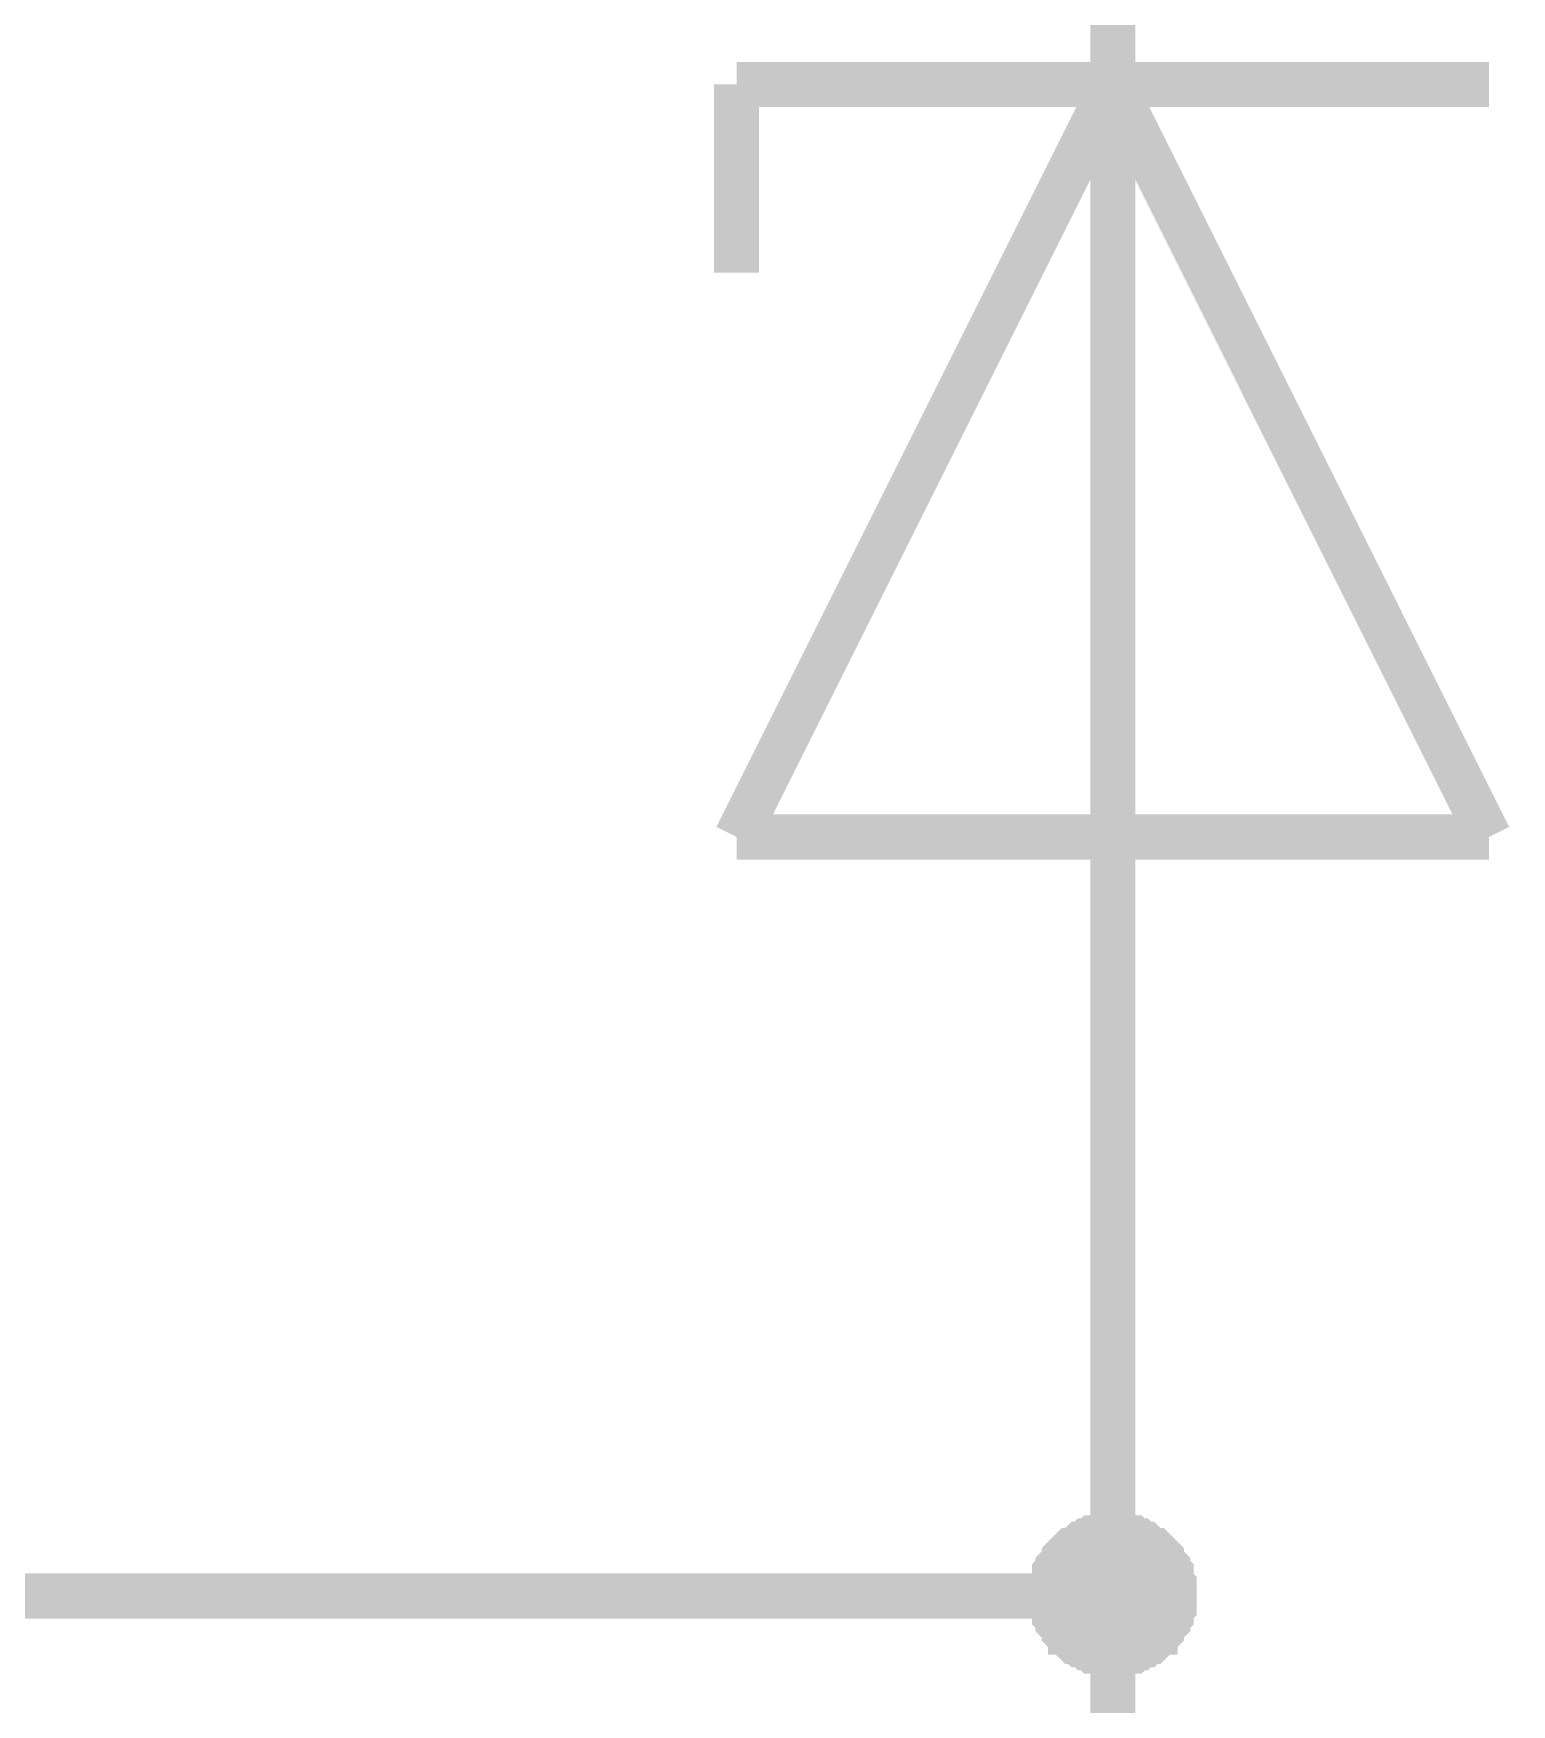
# Model space of a CAD drawing. Header units: millimetres. Extents: x 0 to 20.9, y 0 to 9.5.
# Drawn here: x 17.1174 to 17.5046, y 6.9771 to 7.4149 of the extents above; entities that cross this region are included whole.
import ezdxf

# ---------------------------------------------------------------- set-up
doc = ezdxf.new("R2010")
doc.units = ezdxf.units.MM
doc.header["$MEASUREMENT"] = 0
doc.layers.add('Sheet', color=255, linetype='Continuous')

msp = doc.modelspace()

# ---------------------------------------------------------------- linework, layer by layer
at = {"layer": 'Sheet'}
for points, const_width in [([(17.40015, 7.40151), (17.40015, 7.49925)], 0.0118), ([(17.49872, 7.40151), (17.30157, 7.40151)], 0.0118), ([(17.30157, 7.20436), (17.40015, 7.40151)], 0.0118), ([(17.30157, 7.40151), (17.30157, 7.35222)], 0.0118), ([(17.40015, 7.20436), (17.40015, 7.40151)], 0.0118), ([(17.40015, 7.40151), (17.49872, 7.20436)], 0.0118), ([(17.49872, 7.20436), (17.30157, 7.20436)], 0.0118), ([(17.40015, 7.20436), (17.40015, 7.10579)], 0.0118), ([(17.40015, 7.00554), (17.40015, 7.10579)], 0.0118), ([(17.3801, 7.00554), (17.3801, 7.00638), (17.3801, 7.00805), (17.3801, 7.00888), (17.3801, 7.00972), (17.38093, 7.01055), (17.38093, 7.01139), (17.38093, 7.01306), (17.38177, 7.01389), (17.38177, 7.01473), (17.3826, 7.01556), (17.38344, 7.0164), (17.38344, 7.01724), (17.38427, 7.01807), (17.38511, 7.01891), (17.38511, 7.01891), (17.38595, 7.01974), (17.38678, 7.02058), (17.38762, 7.02141), (17.38845, 7.02141), (17.38929, 7.02225), (17.39012, 7.02308), (17.39096, 7.02308), (17.39179, 7.02392), (17.39263, 7.02392), (17.39346, 7.02475), (17.3943, 7.02475), (17.39513, 7.02475), (17.39597, 7.02559), (17.39681, 7.02559), (17.39848, 7.02559), (17.39931, 7.02559), (17.40015, 7.02559)], 0.0039), ([(17.3801, 7.00554), (17.3801, 7.00638), (17.3801, 7.00805), (17.3801, 7.00888), (17.3801, 7.00972), (17.38093, 7.01055), (17.38093, 7.01139), (17.38093, 7.01306), (17.38177, 7.01389), (17.38177, 7.01473), (17.3826, 7.01556), (17.38344, 7.0164), (17.38344, 7.01724), (17.38427, 7.01807), (17.38511, 7.01891), (17.38511, 7.01891), (17.38595, 7.01974), (17.38678, 7.02058), (17.38762, 7.02141), (17.38845, 7.02141), (17.38929, 7.02225), (17.39012, 7.02308), (17.39096, 7.02308), (17.39179, 7.02392), (17.39263, 7.02392), (17.39346, 7.02475), (17.3943, 7.02475), (17.39513, 7.02475), (17.39597, 7.02559), (17.39681, 7.02559), (17.39848, 7.02559), (17.39931, 7.02559), (17.40015, 7.02559)], 0.0039), ([(17.3801, 7.00554), (17.3801, 7.00638), (17.3801, 7.00805), (17.3801, 7.00888), (17.3801, 7.00972), (17.38093, 7.01055), (17.38093, 7.01139), (17.38093, 7.01306), (17.38177, 7.01389), (17.38177, 7.01473), (17.3826, 7.01556), (17.38344, 7.0164), (17.38344, 7.01724), (17.38427, 7.01807), (17.38511, 7.01891), (17.38511, 7.01891), (17.38595, 7.01974), (17.38678, 7.02058), (17.38762, 7.02141), (17.38845, 7.02141), (17.38929, 7.02225), (17.39012, 7.02308), (17.39096, 7.02308), (17.39179, 7.02392), (17.39263, 7.02392), (17.39346, 7.02475), (17.3943, 7.02475), (17.39513, 7.02475), (17.39597, 7.02559), (17.39681, 7.02559), (17.39848, 7.02559), (17.39931, 7.02559), (17.40015, 7.02559)], 0.0039), ([(17.3801, 7.00554), (17.3801, 7.00638), (17.3801, 7.00805), (17.3801, 7.00888), (17.3801, 7.00972), (17.38093, 7.01055), (17.38093, 7.01139), (17.38093, 7.01306), (17.38177, 7.01389), (17.38177, 7.01473), (17.3826, 7.01556), (17.38344, 7.0164), (17.38344, 7.01724), (17.38427, 7.01807), (17.38511, 7.01891), (17.38511, 7.01891), (17.38595, 7.01974), (17.38678, 7.02058), (17.38762, 7.02141), (17.38845, 7.02141), (17.38929, 7.02225), (17.39012, 7.02308), (17.39096, 7.02308), (17.39179, 7.02392), (17.39263, 7.02392), (17.39346, 7.02475), (17.3943, 7.02475), (17.39513, 7.02475), (17.39597, 7.02559), (17.39681, 7.02559), (17.39848, 7.02559), (17.39931, 7.02559), (17.40015, 7.02559)], 0.0039), ([(17.3801, 7.00554), (17.3801, 7.00638), (17.3801, 7.00805), (17.3801, 7.00888), (17.3801, 7.00972), (17.38093, 7.01055), (17.38093, 7.01139), (17.38093, 7.01306), (17.38177, 7.01389), (17.38177, 7.01473), (17.3826, 7.01556), (17.38344, 7.0164), (17.38344, 7.01724), (17.38427, 7.01807), (17.38511, 7.01891), (17.38511, 7.01891), (17.38595, 7.01974), (17.38678, 7.02058), (17.38762, 7.02141), (17.38845, 7.02141), (17.38929, 7.02225), (17.39012, 7.02308), (17.39096, 7.02308), (17.39179, 7.02392), (17.39263, 7.02392), (17.39346, 7.02475), (17.3943, 7.02475), (17.39513, 7.02475), (17.39597, 7.02559), (17.39681, 7.02559), (17.39848, 7.02559), (17.39931, 7.02559), (17.40015, 7.02559)], 0.0039), ([(17.3801, 7.00554), (17.3801, 7.00638), (17.3801, 7.00805), (17.3801, 7.00888), (17.3801, 7.00972), (17.38093, 7.01055), (17.38093, 7.01139), (17.38093, 7.01306), (17.38177, 7.01389), (17.38177, 7.01473), (17.3826, 7.01556), (17.38344, 7.0164), (17.38344, 7.01724), (17.38427, 7.01807), (17.38511, 7.01891), (17.38511, 7.01891), (17.38595, 7.01974), (17.38678, 7.02058), (17.38762, 7.02141), (17.38845, 7.02141), (17.38929, 7.02225), (17.39012, 7.02308), (17.39096, 7.02308), (17.39179, 7.02392), (17.39263, 7.02392), (17.39346, 7.02475), (17.3943, 7.02475), (17.39513, 7.02475), (17.39597, 7.02559), (17.39681, 7.02559), (17.39848, 7.02559), (17.39931, 7.02559), (17.40015, 7.02559)], 0.0039), ([(17.3801, 7.00554), (17.3801, 7.00638), (17.3801, 7.00805), (17.3801, 7.00888), (17.3801, 7.00972), (17.38093, 7.01055), (17.38093, 7.01139), (17.38093, 7.01306), (17.38177, 7.01389), (17.38177, 7.01473), (17.3826, 7.01556), (17.38344, 7.0164), (17.38344, 7.01724), (17.38427, 7.01807), (17.38511, 7.01891), (17.38511, 7.01891), (17.38595, 7.01974), (17.38678, 7.02058), (17.38762, 7.02141), (17.38845, 7.02141), (17.38929, 7.02225), (17.39012, 7.02308), (17.39096, 7.02308), (17.39179, 7.02392), (17.39263, 7.02392), (17.39346, 7.02475), (17.3943, 7.02475), (17.39513, 7.02475), (17.39597, 7.02559), (17.39681, 7.02559), (17.39848, 7.02559), (17.39931, 7.02559), (17.40015, 7.02559)], 0.0039), ([(17.3801, 7.00554), (17.3801, 7.00638), (17.3801, 7.00805), (17.3801, 7.00888), (17.3801, 7.00972), (17.38093, 7.01055), (17.38093, 7.01139), (17.38093, 7.01306), (17.38177, 7.01389), (17.38177, 7.01473), (17.3826, 7.01556), (17.38344, 7.0164), (17.38344, 7.01724), (17.38427, 7.01807), (17.38511, 7.01891), (17.38511, 7.01891), (17.38595, 7.01974), (17.38678, 7.02058), (17.38762, 7.02141), (17.38845, 7.02141), (17.38929, 7.02225), (17.39012, 7.02308), (17.39096, 7.02308), (17.39179, 7.02392), (17.39263, 7.02392), (17.39346, 7.02475), (17.3943, 7.02475), (17.39513, 7.02475), (17.39597, 7.02559), (17.39681, 7.02559), (17.39848, 7.02559), (17.39931, 7.02559), (17.40015, 7.02559)], 0.0039), ([(17.40015, 7.02559), (17.40015, 7.02559)], 0.0039), ([(17.40015, 7.02559), (17.40098, 7.02559), (17.40182, 7.02559), (17.40349, 7.02559), (17.40432, 7.02559), (17.40516, 7.02475), (17.40599, 7.02475), (17.40683, 7.02475), (17.40767, 7.02392), (17.4085, 7.02392), (17.40934, 7.02308), (17.41017, 7.02308), (17.41101, 7.02225), (17.41184, 7.02141), (17.41268, 7.02141), (17.41351, 7.02058), (17.41435, 7.01974), (17.41518, 7.01891), (17.41518, 7.01891), (17.41602, 7.01807), (17.41685, 7.01724), (17.41685, 7.0164), (17.41769, 7.01556), (17.41853, 7.01473), (17.41853, 7.01389), (17.41936, 7.01306), (17.41936, 7.01139), (17.41936, 7.01055), (17.4202, 7.00972), (17.4202, 7.00888), (17.4202, 7.00805), (17.4202, 7.00638), (17.4202, 7.00554)], 0.0039), ([(17.40015, 7.02559), (17.40015, 7.02559)], 0.0039), ([(17.40015, 7.02559), (17.40098, 7.02559), (17.40182, 7.02559), (17.40349, 7.02559), (17.40432, 7.02559), (17.40516, 7.02475), (17.40599, 7.02475), (17.40683, 7.02475), (17.40767, 7.02392), (17.4085, 7.02392), (17.40934, 7.02308), (17.41017, 7.02308), (17.41101, 7.02225), (17.41184, 7.02141), (17.41268, 7.02141), (17.41351, 7.02058), (17.41435, 7.01974), (17.41518, 7.01891), (17.41518, 7.01891), (17.41602, 7.01807), (17.41685, 7.01724), (17.41685, 7.0164), (17.41769, 7.01556), (17.41853, 7.01473), (17.41853, 7.01389), (17.41936, 7.01306), (17.41936, 7.01139), (17.41936, 7.01055), (17.4202, 7.00972), (17.4202, 7.00888), (17.4202, 7.00805), (17.4202, 7.00638), (17.4202, 7.00554)], 0.0039), ([(17.40015, 7.02559), (17.40015, 7.02559)], 0.0039), ([(17.40015, 7.02559), (17.40098, 7.02559), (17.40182, 7.02559), (17.40349, 7.02559), (17.40432, 7.02559), (17.40516, 7.02475), (17.40599, 7.02475), (17.40683, 7.02475), (17.40767, 7.02392), (17.4085, 7.02392), (17.40934, 7.02308), (17.41017, 7.02308), (17.41101, 7.02225), (17.41184, 7.02141), (17.41268, 7.02141), (17.41351, 7.02058), (17.41435, 7.01974), (17.41518, 7.01891), (17.41518, 7.01891), (17.41602, 7.01807), (17.41685, 7.01724), (17.41685, 7.0164), (17.41769, 7.01556), (17.41853, 7.01473), (17.41853, 7.01389), (17.41936, 7.01306), (17.41936, 7.01139), (17.41936, 7.01055), (17.4202, 7.00972), (17.4202, 7.00888), (17.4202, 7.00805), (17.4202, 7.00638), (17.4202, 7.00554)], 0.0039), ([(17.40015, 7.02559), (17.40015, 7.02559)], 0.0039), ([(17.40015, 7.02559), (17.40098, 7.02559), (17.40182, 7.02559), (17.40349, 7.02559), (17.40432, 7.02559), (17.40516, 7.02475), (17.40599, 7.02475), (17.40683, 7.02475), (17.40767, 7.02392), (17.4085, 7.02392), (17.40934, 7.02308), (17.41017, 7.02308), (17.41101, 7.02225), (17.41184, 7.02141), (17.41268, 7.02141), (17.41351, 7.02058), (17.41435, 7.01974), (17.41518, 7.01891), (17.41518, 7.01891), (17.41602, 7.01807), (17.41685, 7.01724), (17.41685, 7.0164), (17.41769, 7.01556), (17.41853, 7.01473), (17.41853, 7.01389), (17.41936, 7.01306), (17.41936, 7.01139), (17.41936, 7.01055), (17.4202, 7.00972), (17.4202, 7.00888), (17.4202, 7.00805), (17.4202, 7.00638), (17.4202, 7.00554)], 0.0039), ([(17.40015, 7.02559), (17.40015, 7.02559)], 0.0039), ([(17.40015, 7.02559), (17.40098, 7.02559), (17.40182, 7.02559), (17.40349, 7.02559), (17.40432, 7.02559), (17.40516, 7.02475), (17.40599, 7.02475), (17.40683, 7.02475), (17.40767, 7.02392), (17.4085, 7.02392), (17.40934, 7.02308), (17.41017, 7.02308), (17.41101, 7.02225), (17.41184, 7.02141), (17.41268, 7.02141), (17.41351, 7.02058), (17.41435, 7.01974), (17.41518, 7.01891), (17.41518, 7.01891), (17.41602, 7.01807), (17.41685, 7.01724), (17.41685, 7.0164), (17.41769, 7.01556), (17.41853, 7.01473), (17.41853, 7.01389), (17.41936, 7.01306), (17.41936, 7.01139), (17.41936, 7.01055), (17.4202, 7.00972), (17.4202, 7.00888), (17.4202, 7.00805), (17.4202, 7.00638), (17.4202, 7.00554)], 0.0039), ([(17.40015, 7.02559), (17.40015, 7.02559)], 0.0039), ([(17.40015, 7.02559), (17.40098, 7.02559), (17.40182, 7.02559), (17.40349, 7.02559), (17.40432, 7.02559), (17.40516, 7.02475), (17.40599, 7.02475), (17.40683, 7.02475), (17.40767, 7.02392), (17.4085, 7.02392), (17.40934, 7.02308), (17.41017, 7.02308), (17.41101, 7.02225), (17.41184, 7.02141), (17.41268, 7.02141), (17.41351, 7.02058), (17.41435, 7.01974), (17.41518, 7.01891), (17.41518, 7.01891), (17.41602, 7.01807), (17.41685, 7.01724), (17.41685, 7.0164), (17.41769, 7.01556), (17.41853, 7.01473), (17.41853, 7.01389), (17.41936, 7.01306), (17.41936, 7.01139), (17.41936, 7.01055), (17.4202, 7.00972), (17.4202, 7.00888), (17.4202, 7.00805), (17.4202, 7.00638), (17.4202, 7.00554)], 0.0039), ([(17.40015, 7.02559), (17.40015, 7.02559)], 0.0039), ([(17.40015, 7.02559), (17.40098, 7.02559), (17.40182, 7.02559), (17.40349, 7.02559), (17.40432, 7.02559), (17.40516, 7.02475), (17.40599, 7.02475), (17.40683, 7.02475), (17.40767, 7.02392), (17.4085, 7.02392), (17.40934, 7.02308), (17.41017, 7.02308), (17.41101, 7.02225), (17.41184, 7.02141), (17.41268, 7.02141), (17.41351, 7.02058), (17.41435, 7.01974), (17.41518, 7.01891), (17.41518, 7.01891), (17.41602, 7.01807), (17.41685, 7.01724), (17.41685, 7.0164), (17.41769, 7.01556), (17.41853, 7.01473), (17.41853, 7.01389), (17.41936, 7.01306), (17.41936, 7.01139), (17.41936, 7.01055), (17.4202, 7.00972), (17.4202, 7.00888), (17.4202, 7.00805), (17.4202, 7.00638), (17.4202, 7.00554)], 0.0039), ([(17.40015, 7.02559), (17.40015, 7.02559)], 0.0039), ([(17.40015, 7.02559), (17.40098, 7.02559), (17.40182, 7.02559), (17.40349, 7.02559), (17.40432, 7.02559), (17.40516, 7.02475), (17.40599, 7.02475), (17.40683, 7.02475), (17.40767, 7.02392), (17.4085, 7.02392), (17.40934, 7.02308), (17.41017, 7.02308), (17.41101, 7.02225), (17.41184, 7.02141), (17.41268, 7.02141), (17.41351, 7.02058), (17.41435, 7.01974), (17.41518, 7.01891), (17.41518, 7.01891), (17.41602, 7.01807), (17.41685, 7.01724), (17.41685, 7.0164), (17.41769, 7.01556), (17.41853, 7.01473), (17.41853, 7.01389), (17.41936, 7.01306), (17.41936, 7.01139), (17.41936, 7.01055), (17.4202, 7.00972), (17.4202, 7.00888), (17.4202, 7.00805), (17.4202, 7.00638), (17.4202, 7.00554)], 0.0039), ([(17.40015, 6.89945), (17.40015, 7.00554), (17, 7.00554), (17, 6.89945)], 0.0118), ([(17.40015, 6.98633), (17.39931, 6.98633), (17.39848, 6.98633), (17.39681, 6.98633), (17.39597, 6.98633), (17.39513, 6.98716), (17.3943, 6.98716), (17.39346, 6.98716), (17.39263, 6.988), (17.39179, 6.988), (17.39096, 6.98883), (17.39012, 6.98883), (17.38929, 6.98967), (17.38845, 6.98967), (17.38762, 6.9905), (17.38678, 6.99134), (17.38595, 6.99217), (17.38511, 6.99217), (17.38511, 6.99301), (17.38427, 6.99384), (17.38344, 6.99468), (17.38344, 6.99552), (17.3826, 6.99635), (17.38177, 6.99719), (17.38177, 6.99802), (17.38093, 6.99886), (17.38093, 6.99969), (17.38093, 7.00053), (17.3801, 7.00136), (17.3801, 7.0022), (17.3801, 7.00387), (17.3801, 7.0047), (17.3801, 7.00554)], 0.0039), ([(17.3801, 7.00554), (17.3801, 7.00554)], 0.0039), ([(17.40015, 6.98633), (17.39931, 6.98633), (17.39848, 6.98633), (17.39681, 6.98633), (17.39597, 6.98633), (17.39513, 6.98716), (17.3943, 6.98716), (17.39346, 6.98716), (17.39263, 6.988), (17.39179, 6.988), (17.39096, 6.98883), (17.39012, 6.98883), (17.38929, 6.98967), (17.38845, 6.98967), (17.38762, 6.9905), (17.38678, 6.99134), (17.38595, 6.99217), (17.38511, 6.99217), (17.38511, 6.99301), (17.38427, 6.99384), (17.38344, 6.99468), (17.38344, 6.99552), (17.3826, 6.99635), (17.38177, 6.99719), (17.38177, 6.99802), (17.38093, 6.99886), (17.38093, 6.99969), (17.38093, 7.00053), (17.3801, 7.00136), (17.3801, 7.0022), (17.3801, 7.00387), (17.3801, 7.0047), (17.3801, 7.00554)], 0.0039), ([(17.3801, 7.00554), (17.3801, 7.00554)], 0.0039), ([(17.40015, 6.98633), (17.39931, 6.98633), (17.39848, 6.98633), (17.39681, 6.98633), (17.39597, 6.98633), (17.39513, 6.98716), (17.3943, 6.98716), (17.39346, 6.98716), (17.39263, 6.988), (17.39179, 6.988), (17.39096, 6.98883), (17.39012, 6.98883), (17.38929, 6.98967), (17.38845, 6.98967), (17.38762, 6.9905), (17.38678, 6.99134), (17.38595, 6.99217), (17.38511, 6.99217), (17.38511, 6.99301), (17.38427, 6.99384), (17.38344, 6.99468), (17.38344, 6.99552), (17.3826, 6.99635), (17.38177, 6.99719), (17.38177, 6.99802), (17.38093, 6.99886), (17.38093, 6.99969), (17.38093, 7.00053), (17.3801, 7.00136), (17.3801, 7.0022), (17.3801, 7.00387), (17.3801, 7.0047), (17.3801, 7.00554)], 0.0039), ([(17.3801, 7.00554), (17.3801, 7.00554)], 0.0039), ([(17.40015, 6.98633), (17.39931, 6.98633), (17.39848, 6.98633), (17.39681, 6.98633), (17.39597, 6.98633), (17.39513, 6.98716), (17.3943, 6.98716), (17.39346, 6.98716), (17.39263, 6.988), (17.39179, 6.988), (17.39096, 6.98883), (17.39012, 6.98883), (17.38929, 6.98967), (17.38845, 6.98967), (17.38762, 6.9905), (17.38678, 6.99134), (17.38595, 6.99217), (17.38511, 6.99217), (17.38511, 6.99301), (17.38427, 6.99384), (17.38344, 6.99468), (17.38344, 6.99552), (17.3826, 6.99635), (17.38177, 6.99719), (17.38177, 6.99802), (17.38093, 6.99886), (17.38093, 6.99969), (17.38093, 7.00053), (17.3801, 7.00136), (17.3801, 7.0022), (17.3801, 7.00387), (17.3801, 7.0047), (17.3801, 7.00554)], 0.0039), ([(17.3801, 7.00554), (17.3801, 7.00554)], 0.0039), ([(17.40015, 6.98633), (17.39931, 6.98633), (17.39848, 6.98633), (17.39681, 6.98633), (17.39597, 6.98633), (17.39513, 6.98716), (17.3943, 6.98716), (17.39346, 6.98716), (17.39263, 6.988), (17.39179, 6.988), (17.39096, 6.98883), (17.39012, 6.98883), (17.38929, 6.98967), (17.38845, 6.98967), (17.38762, 6.9905), (17.38678, 6.99134), (17.38595, 6.99217), (17.38511, 6.99217), (17.38511, 6.99301), (17.38427, 6.99384), (17.38344, 6.99468), (17.38344, 6.99552), (17.3826, 6.99635), (17.38177, 6.99719), (17.38177, 6.99802), (17.38093, 6.99886), (17.38093, 6.99969), (17.38093, 7.00053), (17.3801, 7.00136), (17.3801, 7.0022), (17.3801, 7.00387), (17.3801, 7.0047), (17.3801, 7.00554)], 0.0039), ([(17.3801, 7.00554), (17.3801, 7.00554)], 0.0039), ([(17.40015, 6.98633), (17.39931, 6.98633), (17.39848, 6.98633), (17.39681, 6.98633), (17.39597, 6.98633), (17.39513, 6.98716), (17.3943, 6.98716), (17.39346, 6.98716), (17.39263, 6.988), (17.39179, 6.988), (17.39096, 6.98883), (17.39012, 6.98883), (17.38929, 6.98967), (17.38845, 6.98967), (17.38762, 6.9905), (17.38678, 6.99134), (17.38595, 6.99217), (17.38511, 6.99217), (17.38511, 6.99301), (17.38427, 6.99384), (17.38344, 6.99468), (17.38344, 6.99552), (17.3826, 6.99635), (17.38177, 6.99719), (17.38177, 6.99802), (17.38093, 6.99886), (17.38093, 6.99969), (17.38093, 7.00053), (17.3801, 7.00136), (17.3801, 7.0022), (17.3801, 7.00387), (17.3801, 7.0047), (17.3801, 7.00554)], 0.0039), ([(17.3801, 7.00554), (17.3801, 7.00554)], 0.0039), ([(17.40015, 6.98633), (17.39931, 6.98633), (17.39848, 6.98633), (17.39681, 6.98633), (17.39597, 6.98633), (17.39513, 6.98716), (17.3943, 6.98716), (17.39346, 6.98716), (17.39263, 6.988), (17.39179, 6.988), (17.39096, 6.98883), (17.39012, 6.98883), (17.38929, 6.98967), (17.38845, 6.98967), (17.38762, 6.9905), (17.38678, 6.99134), (17.38595, 6.99217), (17.38511, 6.99217), (17.38511, 6.99301), (17.38427, 6.99384), (17.38344, 6.99468), (17.38344, 6.99552), (17.3826, 6.99635), (17.38177, 6.99719), (17.38177, 6.99802), (17.38093, 6.99886), (17.38093, 6.99969), (17.38093, 7.00053), (17.3801, 7.00136), (17.3801, 7.0022), (17.3801, 7.00387), (17.3801, 7.0047), (17.3801, 7.00554)], 0.0039), ([(17.3801, 7.00554), (17.3801, 7.00554)], 0.0039), ([(17.40015, 6.98633), (17.39931, 6.98633), (17.39848, 6.98633), (17.39681, 6.98633), (17.39597, 6.98633), (17.39513, 6.98716), (17.3943, 6.98716), (17.39346, 6.98716), (17.39263, 6.988), (17.39179, 6.988), (17.39096, 6.98883), (17.39012, 6.98883), (17.38929, 6.98967), (17.38845, 6.98967), (17.38762, 6.9905), (17.38678, 6.99134), (17.38595, 6.99217), (17.38511, 6.99217), (17.38511, 6.99301), (17.38427, 6.99384), (17.38344, 6.99468), (17.38344, 6.99552), (17.3826, 6.99635), (17.38177, 6.99719), (17.38177, 6.99802), (17.38093, 6.99886), (17.38093, 6.99969), (17.38093, 7.00053), (17.3801, 7.00136), (17.3801, 7.0022), (17.3801, 7.00387), (17.3801, 7.0047), (17.3801, 7.00554)], 0.0039), ([(17.3801, 7.00554), (17.3801, 7.00554)], 0.0039), ([(17.4202, 7.00554), (17.4202, 7.0047), (17.4202, 7.00387), (17.4202, 7.0022), (17.4202, 7.00136), (17.41936, 7.00053), (17.41936, 6.99969), (17.41936, 6.99886), (17.41853, 6.99802), (17.41853, 6.99719), (17.41769, 6.99635), (17.41685, 6.99552), (17.41685, 6.99468), (17.41602, 6.99384), (17.41518, 6.99301), (17.41518, 6.99217), (17.41435, 6.99217), (17.41351, 6.99134), (17.41268, 6.9905), (17.41184, 6.98967), (17.41101, 6.98967), (17.41017, 6.98883), (17.40934, 6.98883), (17.4085, 6.988), (17.40767, 6.988), (17.40683, 6.98716), (17.40599, 6.98716), (17.40516, 6.98716), (17.40432, 6.98633), (17.40349, 6.98633), (17.40182, 6.98633), (17.40098, 6.98633), (17.40015, 6.98633)], 0.0039), ([(17.4202, 7.00554), (17.4202, 7.0047), (17.4202, 7.00387), (17.4202, 7.0022), (17.4202, 7.00136), (17.41936, 7.00053), (17.41936, 6.99969), (17.41936, 6.99886), (17.41853, 6.99802), (17.41853, 6.99719), (17.41769, 6.99635), (17.41685, 6.99552), (17.41685, 6.99468), (17.41602, 6.99384), (17.41518, 6.99301), (17.41518, 6.99217), (17.41435, 6.99217), (17.41351, 6.99134), (17.41268, 6.9905), (17.41184, 6.98967), (17.41101, 6.98967), (17.41017, 6.98883), (17.40934, 6.98883), (17.4085, 6.988), (17.40767, 6.988), (17.40683, 6.98716), (17.40599, 6.98716), (17.40516, 6.98716), (17.40432, 6.98633), (17.40349, 6.98633), (17.40182, 6.98633), (17.40098, 6.98633), (17.40015, 6.98633)], 0.0039), ([(17.4202, 7.00554), (17.4202, 7.0047), (17.4202, 7.00387), (17.4202, 7.0022), (17.4202, 7.00136), (17.41936, 7.00053), (17.41936, 6.99969), (17.41936, 6.99886), (17.41853, 6.99802), (17.41853, 6.99719), (17.41769, 6.99635), (17.41685, 6.99552), (17.41685, 6.99468), (17.41602, 6.99384), (17.41518, 6.99301), (17.41518, 6.99217), (17.41435, 6.99217), (17.41351, 6.99134), (17.41268, 6.9905), (17.41184, 6.98967), (17.41101, 6.98967), (17.41017, 6.98883), (17.40934, 6.98883), (17.4085, 6.988), (17.40767, 6.988), (17.40683, 6.98716), (17.40599, 6.98716), (17.40516, 6.98716), (17.40432, 6.98633), (17.40349, 6.98633), (17.40182, 6.98633), (17.40098, 6.98633), (17.40015, 6.98633)], 0.0039), ([(17.4202, 7.00554), (17.4202, 7.0047), (17.4202, 7.00387), (17.4202, 7.0022), (17.4202, 7.00136), (17.41936, 7.00053), (17.41936, 6.99969), (17.41936, 6.99886), (17.41853, 6.99802), (17.41853, 6.99719), (17.41769, 6.99635), (17.41685, 6.99552), (17.41685, 6.99468), (17.41602, 6.99384), (17.41518, 6.99301), (17.41518, 6.99217), (17.41435, 6.99217), (17.41351, 6.99134), (17.41268, 6.9905), (17.41184, 6.98967), (17.41101, 6.98967), (17.41017, 6.98883), (17.40934, 6.98883), (17.4085, 6.988), (17.40767, 6.988), (17.40683, 6.98716), (17.40599, 6.98716), (17.40516, 6.98716), (17.40432, 6.98633), (17.40349, 6.98633), (17.40182, 6.98633), (17.40098, 6.98633), (17.40015, 6.98633)], 0.0039), ([(17.4202, 7.00554), (17.4202, 7.0047), (17.4202, 7.00387), (17.4202, 7.0022), (17.4202, 7.00136), (17.41936, 7.00053), (17.41936, 6.99969), (17.41936, 6.99886), (17.41853, 6.99802), (17.41853, 6.99719), (17.41769, 6.99635), (17.41685, 6.99552), (17.41685, 6.99468), (17.41602, 6.99384), (17.41518, 6.99301), (17.41518, 6.99217), (17.41435, 6.99217), (17.41351, 6.99134), (17.41268, 6.9905), (17.41184, 6.98967), (17.41101, 6.98967), (17.41017, 6.98883), (17.40934, 6.98883), (17.4085, 6.988), (17.40767, 6.988), (17.40683, 6.98716), (17.40599, 6.98716), (17.40516, 6.98716), (17.40432, 6.98633), (17.40349, 6.98633), (17.40182, 6.98633), (17.40098, 6.98633), (17.40015, 6.98633)], 0.0039), ([(17.4202, 7.00554), (17.4202, 7.0047), (17.4202, 7.00387), (17.4202, 7.0022), (17.4202, 7.00136), (17.41936, 7.00053), (17.41936, 6.99969), (17.41936, 6.99886), (17.41853, 6.99802), (17.41853, 6.99719), (17.41769, 6.99635), (17.41685, 6.99552), (17.41685, 6.99468), (17.41602, 6.99384), (17.41518, 6.99301), (17.41518, 6.99217), (17.41435, 6.99217), (17.41351, 6.99134), (17.41268, 6.9905), (17.41184, 6.98967), (17.41101, 6.98967), (17.41017, 6.98883), (17.40934, 6.98883), (17.4085, 6.988), (17.40767, 6.988), (17.40683, 6.98716), (17.40599, 6.98716), (17.40516, 6.98716), (17.40432, 6.98633), (17.40349, 6.98633), (17.40182, 6.98633), (17.40098, 6.98633), (17.40015, 6.98633)], 0.0039), ([(17.4202, 7.00554), (17.4202, 7.0047), (17.4202, 7.00387), (17.4202, 7.0022), (17.4202, 7.00136), (17.41936, 7.00053), (17.41936, 6.99969), (17.41936, 6.99886), (17.41853, 6.99802), (17.41853, 6.99719), (17.41769, 6.99635), (17.41685, 6.99552), (17.41685, 6.99468), (17.41602, 6.99384), (17.41518, 6.99301), (17.41518, 6.99217), (17.41435, 6.99217), (17.41351, 6.99134), (17.41268, 6.9905), (17.41184, 6.98967), (17.41101, 6.98967), (17.41017, 6.98883), (17.40934, 6.98883), (17.4085, 6.988), (17.40767, 6.988), (17.40683, 6.98716), (17.40599, 6.98716), (17.40516, 6.98716), (17.40432, 6.98633), (17.40349, 6.98633), (17.40182, 6.98633), (17.40098, 6.98633), (17.40015, 6.98633)], 0.0039), ([(17.4202, 7.00554), (17.4202, 7.0047), (17.4202, 7.00387), (17.4202, 7.0022), (17.4202, 7.00136), (17.41936, 7.00053), (17.41936, 6.99969), (17.41936, 6.99886), (17.41853, 6.99802), (17.41853, 6.99719), (17.41769, 6.99635), (17.41685, 6.99552), (17.41685, 6.99468), (17.41602, 6.99384), (17.41518, 6.99301), (17.41518, 6.99217), (17.41435, 6.99217), (17.41351, 6.99134), (17.41268, 6.9905), (17.41184, 6.98967), (17.41101, 6.98967), (17.41017, 6.98883), (17.40934, 6.98883), (17.4085, 6.988), (17.40767, 6.988), (17.40683, 6.98716), (17.40599, 6.98716), (17.40516, 6.98716), (17.40432, 6.98633), (17.40349, 6.98633), (17.40182, 6.98633), (17.40098, 6.98633), (17.40015, 6.98633)], 0.0039), ([(17.4202, 7.00554), (17.4202, 7.00554), (17.4202, 7.00554), (17.4202, 7.00554), (17.4202, 7.00554), (17.4202, 7.00554), (17.4202, 7.00554), (17.4202, 7.00554), (17.4202, 7.00554), (17.4202, 7.00554), (17.4202, 7.00554), (17.4202, 7.00554), (17.4202, 7.00554), (17.4202, 7.00554), (17.4202, 7.00554), (17.4202, 7.00554), (17.4202, 7.00554), (17.4202, 7.00554), (17.4202, 7.00554), (17.4202, 7.00554), (17.4202, 7.00554), (17.4202, 7.00554), (17.4202, 7.00554), (17.4202, 7.00554), (17.4202, 7.00554), (17.4202, 7.00554), (17.4202, 7.00554), (17.4202, 7.00554), (17.4202, 7.00554), (17.4202, 7.00554), (17.4202, 7.00554), (17.4202, 7.00554), (17.4202, 7.00554)], 0.0039), ([(17.4202, 7.00554), (17.4202, 7.00554)], 0.0039), ([(17.4202, 7.00554), (17.4202, 7.00554), (17.4202, 7.00554), (17.4202, 7.00554), (17.4202, 7.00554), (17.4202, 7.00554), (17.4202, 7.00554), (17.4202, 7.00554), (17.4202, 7.00554), (17.4202, 7.00554), (17.4202, 7.00554), (17.4202, 7.00554), (17.4202, 7.00554), (17.4202, 7.00554), (17.4202, 7.00554), (17.4202, 7.00554), (17.4202, 7.00554), (17.4202, 7.00554), (17.4202, 7.00554), (17.4202, 7.00554), (17.4202, 7.00554), (17.4202, 7.00554), (17.4202, 7.00554), (17.4202, 7.00554), (17.4202, 7.00554), (17.4202, 7.00554), (17.4202, 7.00554), (17.4202, 7.00554), (17.4202, 7.00554), (17.4202, 7.00554), (17.4202, 7.00554), (17.4202, 7.00554), (17.4202, 7.00554)], 0.0039), ([(17.4202, 7.00554), (17.4202, 7.00554)], 0.0039), ([(17.4202, 7.00554), (17.4202, 7.00554), (17.4202, 7.00554), (17.4202, 7.00554), (17.4202, 7.00554), (17.4202, 7.00554), (17.4202, 7.00554), (17.4202, 7.00554), (17.4202, 7.00554), (17.4202, 7.00554), (17.4202, 7.00554), (17.4202, 7.00554), (17.4202, 7.00554), (17.4202, 7.00554), (17.4202, 7.00554), (17.4202, 7.00554), (17.4202, 7.00554), (17.4202, 7.00554), (17.4202, 7.00554), (17.4202, 7.00554), (17.4202, 7.00554), (17.4202, 7.00554), (17.4202, 7.00554), (17.4202, 7.00554), (17.4202, 7.00554), (17.4202, 7.00554), (17.4202, 7.00554), (17.4202, 7.00554), (17.4202, 7.00554), (17.4202, 7.00554), (17.4202, 7.00554), (17.4202, 7.00554), (17.4202, 7.00554)], 0.0039), ([(17.4202, 7.00554), (17.4202, 7.00554)], 0.0039), ([(17.4202, 7.00554), (17.4202, 7.00554), (17.4202, 7.00554), (17.4202, 7.00554), (17.4202, 7.00554), (17.4202, 7.00554), (17.4202, 7.00554), (17.4202, 7.00554), (17.4202, 7.00554), (17.4202, 7.00554), (17.4202, 7.00554), (17.4202, 7.00554), (17.4202, 7.00554), (17.4202, 7.00554), (17.4202, 7.00554), (17.4202, 7.00554), (17.4202, 7.00554), (17.4202, 7.00554), (17.4202, 7.00554), (17.4202, 7.00554), (17.4202, 7.00554), (17.4202, 7.00554), (17.4202, 7.00554), (17.4202, 7.00554), (17.4202, 7.00554), (17.4202, 7.00554), (17.4202, 7.00554), (17.4202, 7.00554), (17.4202, 7.00554), (17.4202, 7.00554), (17.4202, 7.00554), (17.4202, 7.00554), (17.4202, 7.00554)], 0.0039), ([(17.4202, 7.00554), (17.4202, 7.00554)], 0.0039), ([(17.4202, 7.00554), (17.4202, 7.00554), (17.4202, 7.00554), (17.4202, 7.00554), (17.4202, 7.00554), (17.4202, 7.00554), (17.4202, 7.00554), (17.4202, 7.00554), (17.4202, 7.00554), (17.4202, 7.00554), (17.4202, 7.00554), (17.4202, 7.00554), (17.4202, 7.00554), (17.4202, 7.00554), (17.4202, 7.00554), (17.4202, 7.00554), (17.4202, 7.00554), (17.4202, 7.00554), (17.4202, 7.00554), (17.4202, 7.00554), (17.4202, 7.00554), (17.4202, 7.00554), (17.4202, 7.00554), (17.4202, 7.00554), (17.4202, 7.00554), (17.4202, 7.00554), (17.4202, 7.00554), (17.4202, 7.00554), (17.4202, 7.00554), (17.4202, 7.00554), (17.4202, 7.00554), (17.4202, 7.00554), (17.4202, 7.00554)], 0.0039), ([(17.4202, 7.00554), (17.4202, 7.00554)], 0.0039), ([(17.4202, 7.00554), (17.4202, 7.00554), (17.4202, 7.00554), (17.4202, 7.00554), (17.4202, 7.00554), (17.4202, 7.00554), (17.4202, 7.00554), (17.4202, 7.00554), (17.4202, 7.00554), (17.4202, 7.00554), (17.4202, 7.00554), (17.4202, 7.00554), (17.4202, 7.00554), (17.4202, 7.00554), (17.4202, 7.00554), (17.4202, 7.00554), (17.4202, 7.00554), (17.4202, 7.00554), (17.4202, 7.00554), (17.4202, 7.00554), (17.4202, 7.00554), (17.4202, 7.00554), (17.4202, 7.00554), (17.4202, 7.00554), (17.4202, 7.00554), (17.4202, 7.00554), (17.4202, 7.00554), (17.4202, 7.00554), (17.4202, 7.00554), (17.4202, 7.00554), (17.4202, 7.00554), (17.4202, 7.00554), (17.4202, 7.00554)], 0.0039), ([(17.4202, 7.00554), (17.4202, 7.00554)], 0.0039), ([(17.4202, 7.00554), (17.4202, 7.00554), (17.4202, 7.00554), (17.4202, 7.00554), (17.4202, 7.00554), (17.4202, 7.00554), (17.4202, 7.00554), (17.4202, 7.00554), (17.4202, 7.00554), (17.4202, 7.00554), (17.4202, 7.00554), (17.4202, 7.00554), (17.4202, 7.00554), (17.4202, 7.00554), (17.4202, 7.00554), (17.4202, 7.00554), (17.4202, 7.00554), (17.4202, 7.00554), (17.4202, 7.00554), (17.4202, 7.00554), (17.4202, 7.00554), (17.4202, 7.00554), (17.4202, 7.00554), (17.4202, 7.00554), (17.4202, 7.00554), (17.4202, 7.00554), (17.4202, 7.00554), (17.4202, 7.00554), (17.4202, 7.00554), (17.4202, 7.00554), (17.4202, 7.00554), (17.4202, 7.00554), (17.4202, 7.00554)], 0.0039), ([(17.4202, 7.00554), (17.4202, 7.00554)], 0.0039), ([(17.4202, 7.00554), (17.4202, 7.00554), (17.4202, 7.00554), (17.4202, 7.00554), (17.4202, 7.00554), (17.4202, 7.00554), (17.4202, 7.00554), (17.4202, 7.00554), (17.4202, 7.00554), (17.4202, 7.00554), (17.4202, 7.00554), (17.4202, 7.00554), (17.4202, 7.00554), (17.4202, 7.00554), (17.4202, 7.00554), (17.4202, 7.00554), (17.4202, 7.00554), (17.4202, 7.00554), (17.4202, 7.00554), (17.4202, 7.00554), (17.4202, 7.00554), (17.4202, 7.00554), (17.4202, 7.00554), (17.4202, 7.00554), (17.4202, 7.00554), (17.4202, 7.00554), (17.4202, 7.00554), (17.4202, 7.00554), (17.4202, 7.00554), (17.4202, 7.00554), (17.4202, 7.00554), (17.4202, 7.00554), (17.4202, 7.00554)], 0.0039), ([(17.4202, 7.00554), (17.4202, 7.00554)], 0.0039)]:
    msp.add_lwpolyline(points, dxfattribs=dict(at, const_width=const_width))
at = {"layer": 'Sheet', "const_width": 0.02}
msp.add_lwpolyline([(17.39, 7.0063, 1), (17.41, 7.0063, 1)], format="xyb", close=True, dxfattribs=at)

doc.saveas('drawing.dxf')
